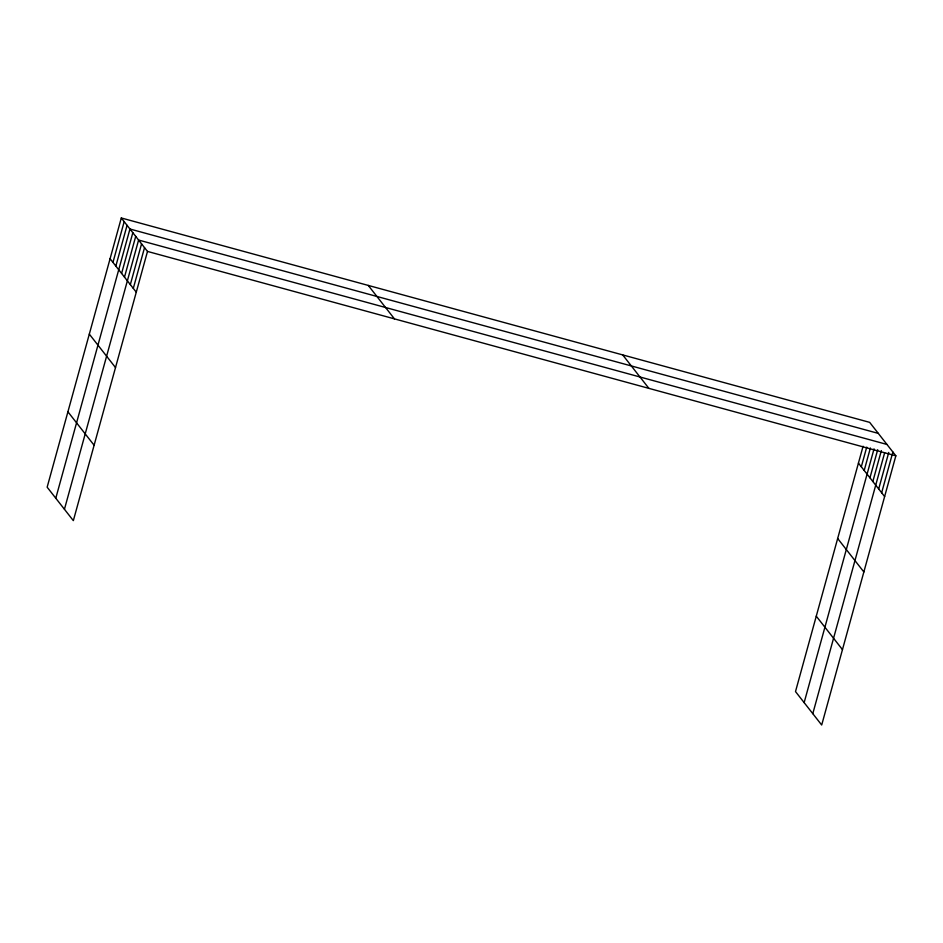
<?xml version="1.0" encoding="UTF-8"?>
<svg xmlns="http://www.w3.org/2000/svg" width="943" height="943" viewBox="0 0 943 943"><rect width="100%" height="100%" fill="white"/><g stroke="black" fill="none" stroke-linecap="round" stroke-linejoin="round"><path stroke-width="1.41" d="M121.305 217.974L47.15 487.189L73.342 520.642L147.497 251.427L121.305 217.974L869.658 422.358L895.85 455.811L821.695 725.026L795.503 691.573L863.081 446.239M112.96 262.402L124.181 221.652M115.848 266.091L127.069 225.33M55.79 498.234L129.945 229.008L878.298 433.391M121.6 273.446L132.833 232.697M124.488 277.124L135.709 236.375M64.442 509.267L138.597 240.052L886.939 444.436M130.334 284.597L141.556 243.848M133.305 288.381L144.527 247.632M861.313 466.785L866.735 447.112M864.201 470.463L870.389 447.984M804.143 702.618L874.043 448.856M869.953 477.83L877.697 449.717M872.841 481.508L881.351 450.589M812.795 713.651L884.617 452.864M878.687 488.981L888.754 452.44M881.658 492.765L892.88 452.015M147.497 251.427L895.85 455.811M858.436 463.107L884.628 496.56M837.667 538.5L863.859 571.953M622.698 354.91L648.89 388.363M816.273 616.18L842.464 649.633M368.265 285.423L394.457 318.875M110.083 258.724L136.275 292.177M89.314 334.117L115.506 367.57M67.92 411.796L94.111 445.249"/></g></svg>
